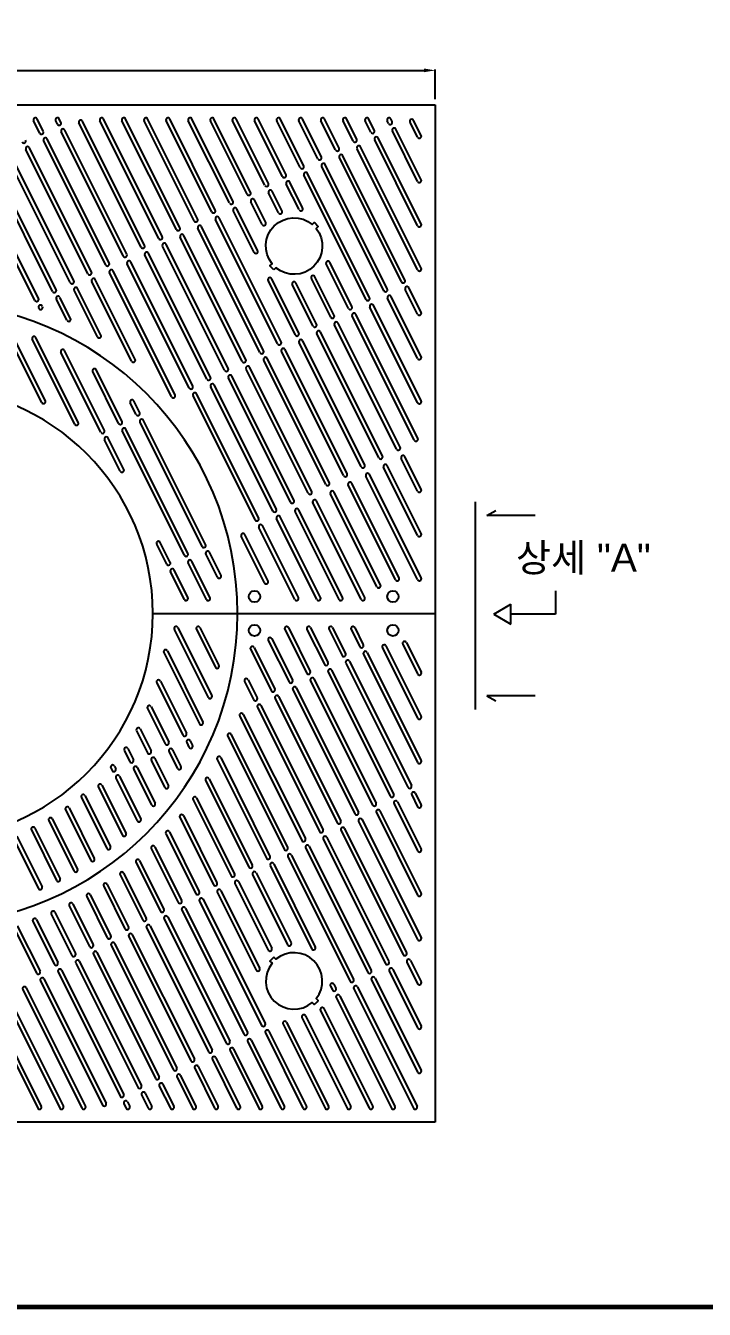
# Model space of a CAD drawing. Header units: millimetres. Extents: x 20045 to 27217, y -49849 to -44778.
# Drawn here: x 22003 to 23205, y -49683 to -47412 of the extents above; entities that cross this region are included whole.
import ezdxf

# ---------------------------------------------------------------- set-up
doc = ezdxf.new("R2010")
doc.units = ezdxf.units.MM
doc.layers.add('LAYOUT', color=7, linetype='Continuous')
doc.styles.get("Standard").update_dxf_attribs({"font": 'arial.ttf'})
doc.dimstyles.new('ISO-25', dxfattribs={"dimtxt": 40, "dimasz": 20, "dimexe": 1.25, "dimexo": 10, "dimgap": 10, "dimtad": 1, "dimdec": 0, "dimtxsty": 'Standard', "dimcen": 2.5, "dimclrd": 3, "dimclre": 3, "dimclrt": 3, "dimadec": 0, "dimazin": 0, "dimtfac": 1, "dimtdec": 0, "dimtmove": 0, "dimatfit": 3, "dimfxl": 1, "dimarcsym": 0})

# ---------------------------------------------------------------- blocks, each defined once
blk = doc.blocks.new('AG1818')
for p, q in [((17010.4, -47756.5), (18810.4, -47756.5)), ((18810.4, -47756.5), (18810.4, -48656.5)), ((18110.3, -47806.6), (18099.3, -47784.7)), ((18116.5, -47803.5), (18105.5, -47781.5)), ((18141.6, -47791), (18138.4, -47784.7)), ((18147.8, -47787.8), (18144.7, -47781.5)), ((18289.5, -48008.6), (18179.6, -47788.7)), ((18295.8, -48005.5), (18185.8, -47785.6)), ((18320.8, -47993), (18216.7, -47784.7)), ((18327.1, -47989.8), (18222.9, -47781.5)), ((18352.1, -47977.3), (18255.8, -47784.7)), ((18358.4, -47974.2), (18262.1, -47781.5)), ((18383.4, -47961.7), (18294.9, -47784.7)), ((18389.7, -47958.5), (18301.2, -47781.5)), ((18414.7, -47946), (18334.1, -47784.7)), ((18421, -47942.9), (18340.3, -47781.5)), ((18446, -47930.3), (18373.2, -47784.7)), ((18452.3, -47927.2), (18379.5, -47781.5)), ((18477.4, -47914.7), (18412.3, -47784.7)), ((18483.6, -47911.6), (18418.6, -47781.5)), ((18508.7, -47899), (18451.5, -47784.7)), ((18514.9, -47895.9), (18457.7, -47781.5)), ((18540, -47883.4), (18490.6, -47784.7)), ((18546.2, -47880.3), (18496.9, -47781.5)), ((18571.3, -47867.7), (18529.7, -47784.7)), ((18577.5, -47864.6), (18536, -47781.5)), ((18602.6, -47852.1), (18568.9, -47784.7)), ((18608.8, -47849), (18575.1, -47781.5)), ((18633.9, -47836.4), (18608, -47784.7)), ((18640.1, -47833.3), (18614.3, -47781.5)), ((18665.2, -47820.8), (18647.1, -47784.7)), ((18671.4, -47817.6), (18653.4, -47781.5)), ((18696.5, -47805.1), (18686.3, -47784.7)), ((18702.7, -47802), (18692.5, -47781.5)), ((18727.8, -47789.5), (18725.4, -47784.7)), ((18734.1, -47786.3), (18731.6, -47781.5)), ((18785.4, -47889.1), (18740.8, -47799.8)), ((18779.2, -47814), (18765.8, -47787.2)), ((18785.4, -47810.9), (18772.1, -47784.1)), ((18226.9, -48039.9), (18117, -47820)), ((18233.2, -48036.8), (18123.2, -47816.9)), ((18258.2, -48024.3), (18148.3, -47804.4)), ((18264.5, -48021.1), (18154.5, -47801.3)), ((18779.2, -47970.5), (18703.2, -47818.5)), ((18785.4, -47967.4), (18709.5, -47815.4)), ((18779.2, -47892.3), (18734.5, -47802.9)), ((18195.6, -48055.6), (18085.7, -47835.7)), ((18201.9, -48052.4), (18091.9, -47832.6)), ((18779.2, -48048.8), (18671.9, -47834.2)), ((18785.4, -48045.6), (18678.2, -47831.1)), ((18133, -48086.9), (18023.1, -47867)), ((18139.3, -48083.7), (18029.3, -47863.9)), ((18164.3, -48071.2), (18054.4, -47851.3)), ((18170.6, -48068.1), (18060.6, -47848.2)), ((18719.2, -48085.4), (18609.3, -47865.5)), ((18725.5, -48082.2), (18615.5, -47862.4)), ((18750.5, -48069.7), (18640.6, -47849.8)), ((18756.8, -48066.6), (18646.8, -47846.7)), ((18101.7, -48102.5), (17991.8, -47882.6)), ((18108, -48099.4), (17998, -47879.5)), ((18687.9, -48101), (18578, -47881.2)), ((18694.2, -48097.9), (18584.2, -47878)), ((18533, -47947.6), (18515.4, -47912.5)), ((18539.2, -47944.5), (18521.6, -47909.3)), ((18569.3, -47942.1), (18546.7, -47896.8)), ((18575.6, -47939), (18552.9, -47893.7)), ((18504.1, -47968.2), (18484.1, -47928.1)), ((18510.4, -47965.1), (18490.3, -47925)), ((18531.4, -48179.3), (18421.4, -47959.4)), ((18537.6, -48176.2), (18427.7, -47956.3)), ((18489.7, -48017.6), (18452.8, -47943.8)), ((18495.9, -48014.5), (18459, -47940.6)), ((18500.1, -48194.9), (18390.1, -47975.1)), ((18506.3, -48191.8), (18396.4, -47971.9)), ((18443.7, -48223.1), (18333.8, -48003.2)), ((18468.8, -48210.6), (18358.8, -47990.7)), ((18475, -48207.5), (18365.1, -47987.6)), ((18406.2, -48241.9), (18296.2, -48022)), ((18412.4, -48238.8), (18302.5, -48018.9)), ((18437.5, -48226.2), (18327.5, -48006.4)), ((18349.8, -48270.1), (18239.9, -48050.2)), ((18374.9, -48257.6), (18264.9, -48037.7)), ((18381.1, -48254.4), (18271.2, -48034.5)), ((18656.6, -48116.7), (18617.3, -48038)), ((18662.9, -48113.6), (18623.6, -48034.9)), ((18272.9, -48210.2), (18202.3, -48069)), ((18279.2, -48207), (18208.6, -48065.9)), ((18343.6, -48273.2), (18233.6, -48053.3)), ((18562.7, -48163.6), (18514.6, -48067.4)), ((18569, -48160.5), (18520.8, -48064.2)), ((18600.3, -48144.9), (18563.6, -48071.5)), ((18625.3, -48132.3), (18591.1, -48063.9)), ((18631.6, -48129.2), (18597.3, -48060.7)), ((18212.2, -48167.1), (18171, -48084.6)), ((18218.5, -48164), (18177.3, -48081.5)), ((18594, -48148), (18557.3, -48074.6)), ((18785.4, -48202.2), (18732.2, -48095.7)), ((18779.2, -48127), (18757.2, -48083.1)), ((18785.4, -48123.9), (18763.5, -48080)), ((18108.9, -48116.9), (18108.4, -48115.9)), ((18115.1, -48113.7), (18114.7, -48112.8)), ((18158.4, -48137.8), (18139.7, -48100.3)), ((18164.7, -48134.6), (18146, -48097.2)), ((18779.2, -48283.6), (18694.6, -48114.4)), ((18785.4, -48280.4), (18700.9, -48111.3)), ((18779.2, -48205.3), (18725.9, -48098.8)), ((18773.3, -48350), (18663.3, -48130.1)), ((18779.5, -48346.8), (18669.6, -48127)), ((18113.9, -48283.4), (18049.8, -48155.3)), ((18120.1, -48280.2), (18056.1, -48152.1)), ((18710.6, -48381.3), (18600.7, -48161.4)), ((18716.9, -48378.1), (18607, -48158.3)), ((18741.9, -48365.6), (18632, -48145.8)), ((18748.2, -48362.5), (18638.3, -48142.6)), ((18172.1, -48321.7), (18097, -48171.3)), ((18178.4, -48318.5), (18103.2, -48168.2)), ((18679.3, -48396.9), (18569.4, -48177.1)), ((18685.6, -48393.8), (18575.7, -48173.9)), ((18218.3, -48335.8), (18147.7, -48194.6)), ((18224.6, -48332.7), (18154, -48191.4)), ((18616.7, -48428.2), (18506.8, -48208.4)), ((18623, -48425.1), (18513.1, -48205.2)), ((18648, -48412.6), (18538.1, -48192.7)), ((18654.3, -48409.5), (18544.4, -48189.6)), ((18249.6, -48320.2), (18203.9, -48228.6)), ((18255.9, -48317), (18210.1, -48225.5)), ((18585.4, -48443.9), (18475.5, -48224)), ((18591.7, -48440.8), (18481.7, -48220.9)), ((18529.1, -48472.1), (18419.1, -48252.2)), ((18554.1, -48459.5), (18444.2, -48239.7)), ((18560.4, -48456.4), (18450.4, -48236.5)), ((18491.5, -48490.8), (18381.6, -48271)), ((18497.8, -48487.7), (18387.8, -48267.8)), ((18522.8, -48475.2), (18412.9, -48255.3)), ((18280.9, -48304.5), (18270.5, -48283.6)), ((18287.2, -48301.4), (18276.7, -48280.4)), ((18397.6, -48537.8), (18287.7, -48317.9)), ((18403.9, -48534.7), (18293.9, -48314.8)), ((18366.3, -48553.5), (18256.4, -48333.6)), ((18372.5, -48550.3), (18262.6, -48330.4)), ((18252.8, -48404.6), (18225, -48349.2)), ((18259, -48401.5), (18231.3, -48346.1)), ((18779.2, -48440.1), (18750.2, -48382.2)), ((18785.4, -48437), (18756.5, -48379)), ((18779.2, -48596.6), (18687.6, -48413.5)), ((18785.4, -48593.5), (18693.9, -48410.3)), ((18779.2, -48518.4), (18718.9, -48397.8)), ((18785.4, -48515.2), (18725.2, -48394.7)), ((18740.2, -48596.9), (18656.3, -48429.1)), ((18746.5, -48593.8), (18662.6, -48426)), ((18685.5, -48628.4), (18600, -48457.3)), ((18707.2, -48609.2), (18625, -48444.8)), ((18713.5, -48606.1), (18631.3, -48441.7)), ((18640.1, -48631.5), (18562.4, -48476.1)), ((18646.4, -48628.4), (18568.7, -48473)), ((18679.2, -48631.5), (18593.7, -48460.4)), ((18561.9, -48631.5), (18498.2, -48504.3)), ((18568.1, -48628.4), (18504.5, -48501.1)), ((18601, -48631.5), (18529.5, -48488.6)), ((18607.2, -48628.4), (18535.8, -48485.5)), ((18508.1, -48602.3), (18466.9, -48519.9)), ((18514.4, -48599.1), (18473.2, -48516.8)), ((18335, -48569.1), (18317.3, -48533.8)), ((18341.2, -48566), (18323.6, -48530.7)), ((18431.1, -48589.2), (18410.6, -48548.1)), ((18405.3, -48631.5), (18373, -48566.9)), ((18411.6, -48628.4), (18379.3, -48563.7)), ((18424.8, -48592.3), (18404.3, -48551.2)), ((18366.2, -48631.5), (18341.7, -48582.5)), ((18372.5, -48628.4), (18348, -48579.4)), ((18310.4, -48656.5), (18810.4, -48656.5)), ((18810.4, -48656.5), (18810.4, -49556.5)), ((18348.4, -48684.7), (18408.6, -48805.1)), ((18354.7, -48681.5), (18414.9, -48801.9)), ((18387.6, -48684.7), (18421.1, -48751.6)), ((18393.8, -48681.5), (18427.3, -48748.5)), ((18544.1, -48684.7), (18582.8, -48762)), ((18550.4, -48681.5), (18589, -48758.9)), ((18583.2, -48684.7), (18614.1, -48746.3)), ((18589.5, -48681.5), (18620.3, -48743.2)), ((18622.4, -48684.7), (18645.4, -48730.7)), ((18628.6, -48681.5), (18651.6, -48727.6)), ((18661.5, -48684.7), (18676.7, -48715)), ((18667.8, -48681.5), (18682.9, -48711.9)), ((18514.7, -48704.2), (18551.5, -48777.6)), ((18521, -48701), (18557.7, -48774.5)), ((18759.2, -48707.8), (18785.4, -48760.4)), ((18329.8, -48725.6), (18392.8, -48851.7)), ((18336.1, -48722.5), (18399.1, -48848.5)), ((18483.3, -48719.7), (18520.2, -48793.3)), ((18489.6, -48716.5), (18526.4, -48790.2)), ((18683.4, -48728.4), (18779.2, -48920)), ((18689.6, -48725.3), (18785.4, -48916.9)), ((18716.8, -48717), (18779.2, -48841.8)), ((18723, -48713.9), (18785.4, -48838.6)), ((18752.9, -48710.9), (18779.2, -48763.5)), ((18652.1, -48744.1), (18762, -48964)), ((18658.3, -48741), (18768.3, -48960.8)), ((18323.7, -48776), (18369.9, -48868.4)), ((18472.7, -48776.7), (18488.8, -48808.9)), ((18479, -48773.6), (18495.1, -48805.8)), ((18589.5, -48775.4), (18699.4, -48995.3)), ((18595.7, -48772.3), (18705.7, -48992.2)), ((18620.8, -48759.8), (18730.7, -48979.6)), ((18627, -48756.6), (18737, -48976.5)), ((18317.4, -48779.1), (18363.6, -48871.6)), ((18558.2, -48791.1), (18668.1, -49010.9)), ((18564.4, -48787.9), (18674.4, -49007.8)), ((18307.2, -48821.2), (18338.6, -48884.1)), ((18495.6, -48822.4), (18605.5, -49042.2)), ((18501.8, -48819.2), (18611.8, -49039.1)), ((18526.9, -48806.7), (18636.8, -49026.6)), ((18533.1, -48803.6), (18643.1, -49023.5)), ((18300.9, -48824.4), (18332.3, -48887.2)), ((18464.2, -48838), (18574.2, -49057.9)), ((18470.5, -48834.9), (18580.4, -49054.8)), ((18281.5, -48863.8), (18301, -48902.9)), ((18287.7, -48860.7), (18307.3, -48899.7)), ((18370.3, -48885), (18374.4, -48893.1)), ((18376.6, -48881.8), (18380.7, -48890)), ((18442.9, -48873.6), (18542.9, -49073.5)), ((18449.2, -48870.5), (18549.1, -49070.4)), ((18259.8, -48898.6), (18269.7, -48918.5)), ((18266, -48895.5), (18276, -48915.4)), ((18314, -48913.1), (18338, -48961.2)), ((18339, -48900.6), (18353.9, -48930.5)), ((18345.3, -48897.5), (18360.2, -48927.3)), ((18430.5, -48911.5), (18517.8, -49086.1)), ((18236.1, -48929.6), (18238.4, -48934.2)), ((18242.4, -48926.5), (18244.7, -48931)), ((18276.4, -48931.9), (18308, -48995.1)), ((18282.7, -48928.8), (18314.3, -48992)), ((18307.7, -48916.3), (18331.7, -48964.3)), ((18424.3, -48914.6), (18511.6, -49089.2)), ((18245.1, -48947.6), (18282.9, -49023.2)), ((18251.4, -48944.5), (18289.2, -49020.1)), ((18403.8, -48951.9), (18480.3, -49104.8)), ((18410.1, -48948.8), (18486.5, -49101.7)), ((18184, -48981.8), (18229.1, -49072.1)), ((18190.2, -48978.7), (18235.3, -49068.9)), ((18213.8, -48963.2), (18256.6, -49048.8)), ((18220.1, -48960.1), (18262.9, -49045.7)), ((18768.7, -48977.4), (18779.2, -48998.3)), ((18775, -48974.3), (18785.4, -48995.2)), ((18155.7, -49003.6), (18200.5, -49093.1)), ((18162, -49000.5), (18206.7, -49089.9)), ((18381.7, -48986), (18449, -49120.5)), ((18388, -48982.8), (18455.2, -49117.4)), ((18737.4, -48993), (18779.2, -49076.6)), ((18743.7, -48989.9), (18785.4, -49073.4)), ((18126.2, -49022.7), (18170.8, -49111.9)), ((18132.4, -49019.6), (18177, -49108.8)), ((18358.2, -49017.3), (18417.7, -49136.2)), ((18364.5, -49014.1), (18423.9, -49133)), ((18674.8, -49024.4), (18779.2, -49233.1)), ((18681.1, -49021.2), (18785.4, -49230)), ((18706.1, -49008.7), (18779.2, -49154.8)), ((18712.4, -49005.6), (18785.4, -49151.7)), ((18095.3, -49039.3), (18140, -49128.7)), ((18101.6, -49036.1), (18146.3, -49125.6)), ((18333.5, -49046), (18386.4, -49151.8)), ((18339.7, -49042.9), (18392.6, -49148.7)), ((18643.5, -49040), (18753.4, -49259.9)), ((18649.8, -49036.9), (18759.7, -49256.7)), ((18063.4, -49053.7), (18108, -49142.9)), ((18069.7, -49050.6), (18114.3, -49139.8)), ((18307.5, -49072.4), (18355.1, -49167.5)), ((18313.8, -49069.3), (18361.3, -49164.3)), ((18580.9, -49071.3), (18690.8, -49291.2)), ((18587.2, -49068.2), (18697.1, -49288.1)), ((18612.2, -49055.7), (18722.1, -49275.5)), ((18618.5, -49052.5), (18728.4, -49272.4)), ((18286.8, -49093.5), (18330, -49180)), ((18549.6, -49087), (18659.5, -49306.8)), ((18555.9, -49083.8), (18665.8, -49303.7)), ((18258.7, -49115.6), (18298.7, -49195.6)), ((18280.5, -49096.6), (18323.7, -49183.1)), ((18493.2, -49115.1), (18555.4, -49239.4)), ((18518.3, -49102.6), (18591.8, -49249.6)), ((18524.5, -49099.5), (18598, -49246.5)), ((18223.4, -49138.9), (18261.1, -49214.4)), ((18229.6, -49135.8), (18267.4, -49211.3)), ((18252.4, -49118.8), (18292.4, -49198.8)), ((18455.7, -49133.9), (18514.7, -49251.9)), ((18461.9, -49130.8), (18520.9, -49248.8)), ((18487, -49118.3), (18549.1, -49242.5)), ((18193.4, -49157.1), (18229.8, -49230.1)), ((18199.6, -49154), (18236.1, -49226.9)), ((18399.3, -49162.1), (18509.3, -49382)), ((18424.4, -49149.6), (18493.2, -49287.2)), ((18430.6, -49146.4), (18499.4, -49284.1)), ((18136.9, -49185.1), (18173.5, -49258.2)), ((18162.4, -49173.4), (18198.5, -49245.7)), ((18168.6, -49170.3), (18204.8, -49242.6)), ((18361.8, -49180.9), (18471.7, -49400.8)), ((18368, -49177.7), (18478, -49397.6)), ((18393.1, -49165.2), (18503, -49385.1)), ((18070.5, -49208.8), (18110.9, -49289.5)), ((18097.9, -49201), (18135.9, -49277)), ((18104.2, -49197.9), (18142.2, -49273.9)), ((18130.6, -49188.2), (18167.2, -49261.4)), ((18330.5, -49196.5), (18440.4, -49416.4)), ((18336.7, -49193.4), (18446.7, -49413.3)), ((18064.2, -49211.9), (18104.6, -49292.7)), ((18267.8, -49227.8), (18377.8, -49447.7)), ((18274.1, -49224.7), (18384, -49444.6)), ((18299.2, -49212.2), (18409.1, -49432.1)), ((18305.4, -49209), (18415.3, -49428.9)), ((18236.5, -49243.5), (18346.5, -49463.4)), ((18242.8, -49240.4), (18352.7, -49460.2)), ((18173.9, -49274.8), (18283.9, -49494.7)), ((18180.2, -49271.7), (18290.1, -49491.5)), ((18205.2, -49259.1), (18315.2, -49479)), ((18211.5, -49256), (18321.4, -49475.9)), ((18760.2, -49273.3), (18779.2, -49311.4)), ((18766.4, -49270.2), (18785.4, -49308.2)), ((18142.6, -49290.4), (18252.6, -49510.3)), ((18148.9, -49287.3), (18258.8, -49507.2)), ((18728.8, -49288.9), (18779.2, -49389.6)), ((18735.1, -49285.8), (18785.4, -49386.5)), ((18080, -49321.8), (18184.9, -49531.5)), ((18086.3, -49318.7), (18191.2, -49528.4)), ((18111.3, -49306.1), (18221.3, -49526)), ((18117.6, -49303), (18227.5, -49522.8)), ((18624.8, -49315.6), (18628.2, -49322.5)), ((18631.1, -49312.5), (18634.5, -49319.4)), ((18666.2, -49320.3), (18771.9, -49531.5)), ((18672.5, -49317.1), (18778.1, -49528.4)), ((18697.5, -49304.6), (18779.2, -49467.9)), ((18703.8, -49301.5), (18785.4, -49464.7)), ((18048.7, -49337.4), (18145.8, -49531.5)), ((18055, -49334.3), (18152, -49528.4)), ((18634.9, -49335.9), (18732.7, -49531.5)), ((18641.2, -49332.8), (18739, -49528.4)), ((18017.4, -49353.1), (18106.6, -49531.5)), ((18023.7, -49349.9), (18112.9, -49528.4)), ((18607.2, -49358.7), (18693.6, -49531.5)), ((18613.4, -49355.5), (18699.9, -49528.4)), ((18541, -49382.9), (18615.4, -49531.5)), ((18547.3, -49379.7), (18621.6, -49528.4)), ((18574.4, -49371.4), (18654.5, -49531.5)), ((18580.7, -49368.3), (18660.7, -49528.4)), ((18484.7, -49411), (18543.4, -49528.4)), ((18509.7, -49398.5), (18576.2, -49531.5)), ((18516, -49395.4), (18582.5, -49528.4)), ((18447.1, -49429.8), (18498, -49531.5)), ((18453.4, -49426.7), (18504.2, -49528.4)), ((18478.4, -49414.2), (18537.1, -49531.5)), ((18390.8, -49458), (18426, -49528.4)), ((18415.8, -49445.5), (18458.8, -49531.5)), ((18422.1, -49442.3), (18465.1, -49528.4)), ((18353.2, -49476.8), (18380.6, -49531.5)), ((18359.4, -49473.6), (18386.8, -49528.4)), ((18384.5, -49461.1), (18419.7, -49531.5)), ((18321.9, -49492.4), (18341.4, -49531.5)), ((18328.1, -49489.3), (18347.7, -49528.4)), ((18259.3, -49523.7), (18263.2, -49531.5)), ((18265.5, -49520.6), (18269.4, -49528.4)), ((18290.6, -49508.1), (18302.3, -49531.5)), ((18296.8, -49505), (18308.6, -49528.4)), ((18810.4, -49556.5), (17010.4, -49556.5))]:
    blk.add_line(p, q)
for points in [[(18524.8, -48048.4, -0.045549), (18517.8, -48041.3), (18521.4, -48037.8, -0.904534), (18592.5, -47968.1), (18596.1, -47964.6, -0.045549), (18603.1, -47971.8), (18599.5, -47975.3, -0.904534), (18528.4, -48044.9)], [(18524.8, -49264.6, 0.045549), (18517.8, -49271.8), (18521.4, -49275.3, 0.904534), (18592.5, -49344.9), (18596.1, -49348.4, 0.045549), (18603.1, -49341.3), (18599.5, -49337.8, 0.904534), (18528.4, -49268.1)]]:
    blk.add_lwpolyline(points, format="xyb", close=True)
for centre in [(18490.4, -48626.5), (18735.4, -48626.5), (18490.4, -48686.5), (18735.4, -48686.5)]:
    blk.add_circle(centre, 10)
for centre, radius, start, end in [((18102.4, -47783.1), 3.5, 26.5651, 206.5651), ((18141.5, -47783.1), 3.5, 26.5651, 206.5651), ((18144.7, -47789.4), 3.5, 206.5651, 26.5651), ((18151.4, -47802.8), 3.5, 26.5651, 206.5651), ((18182.7, -47787.2), 3.5, 26.5651, 206.5651), ((18219.8, -47783.1), 3.5, 26.5651, 206.5651), ((18258.9, -47783.1), 3.5, 26.5651, 206.5651), ((18298.1, -47783.1), 3.5, 26.5651, 206.5651), ((18337.2, -47783.1), 3.5, 26.5651, 206.5651), ((18376.3, -47783.1), 3.5, 26.5651, 206.5651), ((18415.5, -47783.1), 3.5, 26.5651, 206.5651), ((18454.6, -47783.1), 3.5, 26.5651, 206.5651), ((18493.7, -47783.1), 3.5, 26.5651, 206.5651), ((18532.9, -47783.1), 3.5, 26.5651, 206.5651), ((18572, -47783.1), 3.5, 26.5651, 206.5651), ((18611.1, -47783.1), 3.5, 26.5651, 206.5651), ((18650.3, -47783.1), 3.5, 26.5651, 206.5651), ((18689.4, -47783.1), 3.5, 26.5651, 206.5651), ((18728.5, -47783.1), 3.5, 26.5651, 206.5651), ((18730.9, -47787.9), 3.5, 206.5651, 26.5651), ((18737.6, -47801.3), 3.5, 26.5651, 206.5651), ((18768.9, -47785.7), 3.5, 26.5651, 206.5651), ((18082.1, -47820.7), 3.5, 206.5651, 26.5651), ((18113.4, -47805.1), 3.5, 206.5651, 26.5651), ((18120.1, -47818.5), 3.5, 26.5651, 206.5651), ((18668.3, -47819.2), 3.5, 206.5651, 26.5651), ((18699.6, -47803.6), 3.5, 206.5651, 26.5651), ((18706.3, -47817), 3.5, 26.5651, 206.5651), ((18782.3, -47812.4), 3.5, 206.5651, 26.5651), ((18088.8, -47834.1), 3.5, 26.5651, 206.5651), ((18637, -47834.9), 3.5, 206.5651, 26.5651), ((18643.7, -47848.3), 3.5, 26.5651, 206.5651), ((18675, -47832.6), 3.5, 26.5651, 206.5651), ((18574.4, -47866.2), 3.5, 206.5651, 26.5651), ((18605.7, -47850.5), 3.5, 206.5651, 26.5651), ((18612.4, -47863.9), 3.5, 26.5651, 206.5651), ((18543.1, -47881.8), 3.5, 206.5651, 26.5651), ((18549.8, -47895.2), 3.5, 26.5651, 206.5651), ((18581.1, -47879.6), 3.5, 26.5651, 206.5651), ((18782.3, -47890.7), 3.5, 206.5651, 26.5651), ((18480.5, -47913.1), 3.5, 206.5651, 26.5651), ((18511.8, -47897.5), 3.5, 206.5651, 26.5651), ((18518.5, -47910.9), 3.5, 26.5651, 206.5651), ((18449.2, -47928.8), 3.5, 206.5651, 26.5651), ((18487.2, -47926.5), 3.5, 26.5651, 206.5651), ((18386.6, -47960.1), 3.5, 206.5651, 26.5651), ((18417.9, -47944.4), 3.5, 206.5651, 26.5651), ((18424.6, -47957.9), 3.5, 26.5651, 206.5651), ((18455.9, -47942.2), 3.5, 26.5651, 206.5651), ((18536.1, -47946.1), 3.5, 206.5651, 26.5651), ((18572.5, -47940.6), 3.5, 206.5651, 26.5651), ((18355.3, -47975.7), 3.5, 206.5651, 26.5651), ((18393.3, -47973.5), 3.5, 26.5651, 206.5651), ((18507.2, -47966.6), 3.5, 206.5651, 26.5651), ((18782.3, -47969), 3.5, 206.5651, 26.5651), ((18324, -47991.4), 3.5, 206.5651, 26.5651), ((18330.7, -48004.8), 3.5, 26.5651, 206.5651), ((18362, -47989.2), 3.5, 26.5651, 206.5651), ((18261.3, -48022.7), 3.5, 206.5651, 26.5651), ((18292.7, -48007), 3.5, 206.5651, 26.5651), ((18299.4, -48020.5), 3.5, 26.5651, 206.5651), ((18492.8, -48016), 3.5, 206.5651, 26.5651), ((18230, -48038.3), 3.5, 206.5651, 26.5651), ((18236.8, -48051.8), 3.5, 26.5651, 206.5651), ((18268.1, -48036.1), 3.5, 26.5651, 206.5651), ((18620.4, -48036.5), 3.5, 26.5651, 206.5651), ((18782.3, -48047.2), 3.5, 206.5651, 26.5651), ((18167.4, -48069.7), 3.5, 206.5651, 26.5651), ((18198.7, -48054), 3.5, 206.5651, 26.5651), ((18205.4, -48067.4), 3.5, 26.5651, 206.5651), ((18517.7, -48065.8), 3.5, 26.5651, 206.5651), ((18560.4, -48073), 3.5, 26.5651, 206.5651), ((18594.2, -48062.3), 3.5, 26.5651, 206.5651), ((18753.7, -48068.2), 3.5, 206.5651, 26.5651), ((18136.1, -48085.3), 3.5, 206.5651, 26.5651), ((18142.8, -48098.7), 3.5, 26.5651, 206.5651), ((18174.1, -48083.1), 3.5, 26.5651, 206.5651), ((18722.3, -48083.8), 3.5, 206.5651, 26.5651), ((18729.1, -48097.2), 3.5, 26.5651, 206.5651), ((18760.4, -48081.6), 3.5, 26.5651, 206.5651), ((17910.4, -48656.5), 550, 0, 180), ((18104.8, -48101), 3.5, 206.5651, 26.5651), ((18111.5, -48114.4), 3.5, 26.5651, 206.5651), ((18112, -48115.3), 3.5, 206.5651, 26.5651), ((18659.7, -48115.1), 3.5, 206.5651, 26.5651), ((18691, -48099.5), 3.5, 206.5651, 26.5651), ((18697.8, -48112.9), 3.5, 26.5651, 206.5651), ((18161.6, -48136.2), 3.5, 206.5651, 26.5651), ((18628.4, -48130.8), 3.5, 206.5651, 26.5651), ((18635.1, -48144.2), 3.5, 26.5651, 206.5651), ((18666.4, -48128.5), 3.5, 26.5651, 206.5651), ((18782.3, -48125.5), 3.5, 206.5651, 26.5651), ((18215.4, -48165.5), 3.5, 206.5651, 26.5651), ((18565.8, -48162.1), 3.5, 206.5651, 26.5651), ((18597.1, -48146.4), 3.5, 206.5651, 26.5651), ((18603.8, -48159.8), 3.5, 26.5651, 206.5651), ((18100.1, -48169.8), 3.5, 26.5651, 206.5651), ((18534.5, -48177.7), 3.5, 206.5651, 26.5651), ((18572.5, -48175.5), 3.5, 26.5651, 206.5651), ((18150.8, -48193), 3.5, 26.5651, 206.5651), ((18276, -48208.6), 3.5, 206.5651, 26.5651), ((18471.9, -48209), 3.5, 206.5651, 26.5651), ((18503.2, -48193.4), 3.5, 206.5651, 26.5651), ((18509.9, -48206.8), 3.5, 26.5651, 206.5651), ((18541.2, -48191.1), 3.5, 26.5651, 206.5651), ((18782.3, -48203.7), 3.5, 206.5651, 26.5651), ((18207, -48227), 3.5, 26.5651, 206.5651), ((18440.6, -48224.7), 3.5, 206.5651, 26.5651), ((18478.6, -48222.4), 3.5, 26.5651, 206.5651), ((18378, -48256), 3.5, 206.5651, 26.5651), ((18409.3, -48240.3), 3.5, 206.5651, 26.5651), ((18416, -48253.8), 3.5, 26.5651, 206.5651), ((18447.3, -48238.1), 3.5, 26.5651, 206.5651), ((17910.4, -48656.5), 400, 0, 180), ((18346.7, -48271.6), 3.5, 206.5651, 26.5651), ((18384.7, -48269.4), 3.5, 26.5651, 206.5651), ((18117, -48281.8), 3.5, 206.5651, 26.5651), ((18273.6, -48282), 3.5, 26.5651, 206.5651), ((18782.3, -48282), 3.5, 206.5651, 26.5651), ((18175.3, -48320.1), 3.5, 206.5651, 26.5651), ((18252.8, -48318.6), 3.5, 206.5651, 26.5651), ((18284.1, -48302.9), 3.5, 206.5651, 26.5651), ((18290.8, -48316.4), 3.5, 26.5651, 206.5651), ((18221.5, -48334.3), 3.5, 206.5651, 26.5651), ((18228.2, -48347.7), 3.5, 26.5651, 206.5651), ((18259.5, -48332), 3.5, 26.5651, 206.5651), ((18745.1, -48364.1), 3.5, 206.5651, 26.5651), ((18776.4, -48348.4), 3.5, 206.5651, 26.5651), ((18713.8, -48379.7), 3.5, 206.5651, 26.5651), ((18753.4, -48380.6), 3.5, 26.5651, 206.5651), ((18255.9, -48403.1), 3.5, 206.5651, 26.5651), ((18651.2, -48411), 3.5, 206.5651, 26.5651), ((18682.5, -48395.4), 3.5, 206.5651, 26.5651), ((18690.7, -48411.9), 3.5, 26.5651, 206.5651), ((18722, -48396.3), 3.5, 26.5651, 206.5651), ((18619.9, -48426.7), 3.5, 206.5651, 26.5651), ((18659.4, -48427.6), 3.5, 26.5651, 206.5651), ((18557.2, -48458), 3.5, 206.5651, 26.5651), ((18588.6, -48442.3), 3.5, 206.5651, 26.5651), ((18596.8, -48458.9), 3.5, 26.5651, 206.5651), ((18628.1, -48443.2), 3.5, 26.5651, 206.5651), ((18782.3, -48438.5), 3.5, 206.5651, 26.5651), ((18525.9, -48473.6), 3.5, 206.5651, 26.5651), ((18565.5, -48474.5), 3.5, 26.5651, 206.5651), ((18494.6, -48489.3), 3.5, 206.5651, 26.5651), ((18501.3, -48502.7), 3.5, 26.5651, 206.5651), ((18532.7, -48487), 3.5, 26.5651, 206.5651), ((18470, -48518.3), 3.5, 26.5651, 206.5651), ((18782.3, -48516.8), 3.5, 206.5651, 26.5651), ((18320.5, -48532.3), 3.5, 26.5651, 206.5651), ((18369.4, -48551.9), 3.5, 206.5651, 26.5651), ((18400.7, -48536.2), 3.5, 206.5651, 26.5651), ((18407.4, -48549.7), 3.5, 26.5651, 206.5651), ((18338.1, -48567.5), 3.5, 206.5651, 26.5651), ((18376.1, -48565.3), 3.5, 26.5651, 206.5651), ((18344.8, -48581), 3.5, 26.5651, 206.5651), ((18428, -48590.7), 3.5, 206.5651, 26.5651), ((18743.3, -48595.3), 3.5, 206.5651, 26.5651), ((18782.3, -48595.1), 3.5, 206.5651, 26.5651), ((18511.2, -48600.7), 3.5, 206.5651, 26.5651), ((18710.4, -48607.7), 3.5, 206.5651, 26.5651), ((18369.3, -48630), 3.5, 206.5651, 26.5651), ((18408.5, -48630), 3.5, 206.5651, 26.5651), ((18565, -48630), 3.5, 206.5651, 26.5651), ((18604.1, -48630), 3.5, 206.5651, 26.5651), ((18643.2, -48630), 3.5, 206.5651, 26.5651), ((18682.4, -48630), 3.5, 206.5651, 26.5651), ((17910.4, -48656.5), 550, 180, 0), ((17910.4, -48656.5), 400, 180, 0), ((18351.6, -48683.1), 3.5, 26.5651, 206.5651), ((18390.7, -48683.1), 3.5, 26.5651, 206.5651), ((18547.2, -48683.1), 3.5, 26.5651, 206.5651), ((18586.4, -48683.1), 3.5, 26.5651, 206.5651), ((18625.5, -48683.1), 3.5, 26.5651, 206.5651), ((18664.6, -48683.1), 3.5, 26.5651, 206.5651), ((18517.8, -48702.6), 3.5, 26.5651, 206.5651), ((18756, -48709.4), 3.5, 26.5651, 206.5651), ((18332.9, -48724.1), 3.5, 26.5651, 206.5651), ((18486.5, -48718.1), 3.5, 26.5651, 206.5651), ((18648.5, -48729.1), 3.5, 206.5651, 26.5651), ((18679.8, -48713.5), 3.5, 206.5651, 26.5651), ((18686.5, -48726.9), 3.5, 26.5651, 206.5651), ((18719.9, -48715.4), 3.5, 26.5651, 206.5651), ((18424.2, -48750.1), 3.5, 206.5651, 26.5651), ((18617.2, -48744.8), 3.5, 206.5651, 26.5651), ((18623.9, -48758.2), 3.5, 26.5651, 206.5651), ((18655.2, -48742.5), 3.5, 26.5651, 206.5651), ((18320.5, -48777.5), 3.5, 26.5651, 206.5651), ((18475.9, -48775.2), 3.5, 26.5651, 206.5651), ((18554.6, -48776.1), 3.5, 206.5651, 26.5651), ((18585.9, -48760.4), 3.5, 206.5651, 26.5651), ((18592.6, -48773.8), 3.5, 26.5651, 206.5651), ((18782.3, -48762), 3.5, 206.5651, 26.5651), ((18523.3, -48791.7), 3.5, 206.5651, 26.5651), ((18561.3, -48789.5), 3.5, 26.5651, 206.5651), ((18304, -48822.8), 3.5, 26.5651, 206.5651), ((18411.8, -48803.5), 3.5, 206.5651, 26.5651), ((18492, -48807.4), 3.5, 206.5651, 26.5651), ((18498.7, -48820.8), 3.5, 26.5651, 206.5651), ((18530, -48805.1), 3.5, 26.5651, 206.5651), ((18467.4, -48836.5), 3.5, 26.5651, 206.5651), ((18782.3, -48840.2), 3.5, 206.5651, 26.5651), ((18284.6, -48862.2), 3.5, 26.5651, 206.5651), ((18395.9, -48850.1), 3.5, 206.5651, 26.5651), ((18335.5, -48885.6), 3.5, 206.5651, 26.5651), ((18366.8, -48870), 3.5, 206.5651, 26.5651), ((18373.5, -48883.4), 3.5, 26.5651, 206.5651), ((18377.5, -48891.6), 3.5, 206.5651, 26.5651), ((18446, -48872), 3.5, 26.5651, 206.5651), ((18262.9, -48897), 3.5, 26.5651, 206.5651), ((18304.1, -48901.3), 3.5, 206.5651, 26.5651), ((18310.9, -48914.7), 3.5, 26.5651, 206.5651), ((18342.2, -48899.1), 3.5, 26.5651, 206.5651), ((18427.4, -48913), 3.5, 26.5651, 206.5651), ((18239.2, -48928), 3.5, 26.5651, 206.5651), ((18241.5, -48932.6), 3.5, 206.5651, 26.5651), ((18272.8, -48916.9), 3.5, 206.5651, 26.5651), ((18279.6, -48930.4), 3.5, 26.5651, 206.5651), ((18357.1, -48928.9), 3.5, 206.5651, 26.5651), ((18782.3, -48918.5), 3.5, 206.5651, 26.5651), ((18216.9, -48961.7), 3.5, 26.5651, 206.5651), ((18248.2, -48946), 3.5, 26.5651, 206.5651), ((18406.9, -48950.3), 3.5, 26.5651, 206.5651), ((18187.1, -48980.3), 3.5, 26.5651, 206.5651), ((18334.9, -48962.8), 3.5, 206.5651, 26.5651), ((18384.8, -48984.4), 3.5, 26.5651, 206.5651), ((18733.8, -48978.1), 3.5, 206.5651, 26.5651), ((18765.1, -48962.4), 3.5, 206.5651, 26.5651), ((18771.9, -48975.8), 3.5, 26.5651, 206.5651), ((18158.9, -49002), 3.5, 26.5651, 206.5651), ((18311.2, -48993.6), 3.5, 206.5651, 26.5651), ((18702.5, -48993.7), 3.5, 206.5651, 26.5651), ((18709.2, -49007.1), 3.5, 26.5651, 206.5651), ((18740.6, -48991.5), 3.5, 26.5651, 206.5651), ((18782.3, -48996.7), 3.5, 206.5651, 26.5651), ((18129.3, -49021.2), 3.5, 26.5651, 206.5651), ((18286.1, -49021.7), 3.5, 206.5651, 26.5651), ((18361.3, -49015.7), 3.5, 26.5651, 206.5651), ((18639.9, -49025), 3.5, 206.5651, 26.5651), ((18671.2, -49009.4), 3.5, 206.5651, 26.5651), ((18677.9, -49022.8), 3.5, 26.5651, 206.5651), ((18098.4, -49037.7), 3.5, 26.5651, 206.5651), ((18259.7, -49047.2), 3.5, 206.5651, 26.5651), ((18336.6, -49044.4), 3.5, 26.5651, 206.5651), ((18608.6, -49040.7), 3.5, 206.5651, 26.5651), ((18646.6, -49038.4), 3.5, 26.5651, 206.5651), ((18232.2, -49070.5), 3.5, 206.5651, 26.5651), ((18310.7, -49070.8), 3.5, 26.5651, 206.5651), ((18546, -49072), 3.5, 206.5651, 26.5651), ((18577.3, -49056.3), 3.5, 206.5651, 26.5651), ((18584, -49069.7), 3.5, 26.5651, 206.5651), ((18615.3, -49054.1), 3.5, 26.5651, 206.5651), ((18203.6, -49091.5), 3.5, 206.5651, 26.5651), ((18283.6, -49095.1), 3.5, 26.5651, 206.5651), ((18514.7, -49087.6), 3.5, 206.5651, 26.5651), ((18552.7, -49085.4), 3.5, 26.5651, 206.5651), ((18782.3, -49075), 3.5, 206.5651, 26.5651), ((18173.9, -49110.4), 3.5, 206.5651, 26.5651), ((18255.6, -49117.2), 3.5, 26.5651, 206.5651), ((18452.1, -49118.9), 3.5, 206.5651, 26.5651), ((18483.4, -49103.3), 3.5, 206.5651, 26.5651), ((18490.1, -49116.7), 3.5, 26.5651, 206.5651), ((18521.4, -49101), 3.5, 26.5651, 206.5651), ((18111.1, -49141.4), 3.5, 206.5651, 26.5651), ((18143.1, -49127.1), 3.5, 206.5651, 26.5651), ((18226.5, -49137.3), 3.5, 26.5651, 206.5651), ((18420.8, -49134.6), 3.5, 206.5651, 26.5651), ((18458.8, -49132.4), 3.5, 26.5651, 206.5651), ((18196.5, -49155.6), 3.5, 26.5651, 206.5651), ((18389.5, -49150.2), 3.5, 206.5651, 26.5651), ((18396.2, -49163.7), 3.5, 26.5651, 206.5651), ((18427.5, -49148), 3.5, 26.5651, 206.5651), ((18782.3, -49153.3), 3.5, 206.5651, 26.5651), ((18133.8, -49186.6), 3.5, 26.5651, 206.5651), ((18165.5, -49171.8), 3.5, 26.5651, 206.5651), ((18326.9, -49181.5), 3.5, 206.5651, 26.5651), ((18358.2, -49165.9), 3.5, 206.5651, 26.5651), ((18364.9, -49179.3), 3.5, 26.5651, 206.5651), ((18101.1, -49199.5), 3.5, 26.5651, 206.5651), ((18295.6, -49197.2), 3.5, 206.5651, 26.5651), ((18302.3, -49210.6), 3.5, 26.5651, 206.5651), ((18333.6, -49195), 3.5, 26.5651, 206.5651), ((18233, -49228.5), 3.5, 206.5651, 26.5651), ((18264.3, -49212.9), 3.5, 206.5651, 26.5651), ((18271, -49226.3), 3.5, 26.5651, 206.5651), ((18782.3, -49231.5), 3.5, 206.5651, 26.5651), ((18201.7, -49244.2), 3.5, 206.5651, 26.5651), ((18208.4, -49257.6), 3.5, 26.5651, 206.5651), ((18239.7, -49241.9), 3.5, 26.5651, 206.5651), ((18517.8, -49250.3), 3.5, 206.5651, 26.5651), ((18552.2, -49241), 3.5, 206.5651, 26.5651), ((18594.9, -49248), 3.5, 206.5651, 26.5651), ((18139, -49275.5), 3.5, 206.5651, 26.5651), ((18170.4, -49259.8), 3.5, 206.5651, 26.5651), ((18177.1, -49273.2), 3.5, 26.5651, 206.5651), ((18725.3, -49274), 3.5, 206.5651, 26.5651), ((18756.6, -49258.3), 3.5, 206.5651, 26.5651), ((18763.3, -49271.7), 3.5, 26.5651, 206.5651), ((18107.7, -49291.1), 3.5, 206.5651, 26.5651), ((18145.8, -49288.9), 3.5, 26.5651, 206.5651), ((18496.3, -49285.6), 3.5, 206.5651, 26.5651), ((18694, -49289.6), 3.5, 206.5651, 26.5651), ((18700.7, -49303), 3.5, 26.5651, 206.5651), ((18732, -49287.4), 3.5, 26.5651, 206.5651), ((18083.1, -49320.2), 3.5, 26.5651, 206.5651), ((18114.5, -49304.5), 3.5, 26.5651, 206.5651), ((18627.9, -49314.1), 3.5, 26.5651, 206.5651), ((18631.4, -49320.9), 3.5, 206.5651, 26.5651), ((18662.7, -49305.3), 3.5, 206.5651, 26.5651), ((18669.4, -49318.7), 3.5, 26.5651, 206.5651), ((18782.3, -49309.8), 3.5, 206.5651, 26.5651), ((18638.1, -49334.3), 3.5, 26.5651, 206.5651), ((18577.6, -49369.9), 3.5, 26.5651, 206.5651), ((18610.3, -49357.1), 3.5, 26.5651, 206.5651), ((18506.1, -49383.5), 3.5, 206.5651, 26.5651), ((18544.1, -49381.3), 3.5, 26.5651, 206.5651), ((18782.3, -49388.1), 3.5, 206.5651, 26.5651), ((18443.5, -49414.8), 3.5, 206.5651, 26.5651), ((18474.8, -49399.2), 3.5, 206.5651, 26.5651), ((18481.5, -49412.6), 3.5, 26.5651, 206.5651), ((18512.8, -49396.9), 3.5, 26.5651, 206.5651), ((18412.2, -49430.5), 3.5, 206.5651, 26.5651), ((18450.2, -49428.3), 3.5, 26.5651, 206.5651), ((18380.9, -49446.1), 3.5, 206.5651, 26.5651), ((18387.6, -49459.6), 3.5, 26.5651, 206.5651), ((18418.9, -49443.9), 3.5, 26.5651, 206.5651), ((18318.3, -49477.4), 3.5, 206.5651, 26.5651), ((18349.6, -49461.8), 3.5, 206.5651, 26.5651), ((18356.3, -49475.2), 3.5, 26.5651, 206.5651), ((18782.3, -49466.3), 3.5, 206.5651, 26.5651), ((18287, -49493.1), 3.5, 206.5651, 26.5651), ((18293.7, -49506.5), 3.5, 26.5651, 206.5651), ((18325, -49490.9), 3.5, 26.5651, 206.5651), ((18224.4, -49524.4), 3.5, 206.5651, 26.5651), ((18255.7, -49508.8), 3.5, 206.5651, 26.5651), ((18262.4, -49522.2), 3.5, 26.5651, 206.5651), ((18109.8, -49530), 3.5, 206.5651, 26.5651), ((18148.9, -49530), 3.5, 206.5651, 26.5651), ((18188, -49530), 3.5, 206.5651, 26.5651), ((18266.3, -49530), 3.5, 206.5651, 26.5651), ((18305.4, -49530), 3.5, 206.5651, 26.5651), ((18344.6, -49530), 3.5, 206.5651, 26.5651), ((18383.7, -49530), 3.5, 206.5651, 26.5651), ((18422.8, -49530), 3.5, 206.5651, 26.5651), ((18462, -49530), 3.5, 206.5651, 26.5651), ((18501.1, -49530), 3.5, 206.5651, 26.5651), ((18540.2, -49530), 3.5, 206.5651, 26.5651), ((18579.4, -49530), 3.5, 206.5651, 26.5651), ((18618.5, -49530), 3.5, 206.5651, 26.5651), ((18657.6, -49530), 3.5, 206.5651, 26.5651), ((18696.7, -49530), 3.5, 206.5651, 26.5651), ((18735.9, -49530), 3.5, 206.5651, 26.5651), ((18775, -49530), 3.5, 206.5651, 26.5651)]:
    blk.add_arc(centre, radius, start, end)
blk = doc.blocks.new('*D44')
at = {"color": 3, "lineweight": -2, "transparency": 16777216}
for p, q in [((20928.4, -47541.9), (20928.4, -47489.8)), ((20948.4, -47491.1), (22708.4, -47491.1)), ((22728.4, -47541.9), (22728.4, -47489.8))]:
    blk.add_line(p, q, dxfattribs=at)
at = {"color": 3, "transparency": 16777216}
for points in [[(20948.4, -47487.8), (20948.4, -47494.4), (20928.4, -47491.1)], [(22708.4, -47494.4), (22708.4, -47487.8), (22728.4, -47491.1)]]:
    blk.add_solid(points, dxfattribs=at)
at = {"layer": 'Defpoints', "color": 0, "transparency": 16777216}
for p in [(22728.4, -47491.1), (20928.4, -47551.9), (22728.4, -47551.9)]:
    blk.add_point(p, dxfattribs=at)
at = {"color": 3, "transparency": 16777216, "insert": (21828.4, -47460.7), "char_height": 40, "attachment_point": 5}
blk.add_mtext('1800', dxfattribs=at)
blk = doc.blocks.new('*D46')
at = {"color": 3, "lineweight": -2, "transparency": 16777216}
blk.add_line((21680.4, -48305.4), (21558.3, -48184.6), dxfattribs=at)
at = {"color": 3, "transparency": 16777216}
blk.add_solid([(21560.6, -48182.3), (21556, -48187), (21544.1, -48170.6)], dxfattribs=at)
at = {"layer": 'Defpoints', "color": 0, "transparency": 16777216}
for p in [(21544.1, -48170.6), (22112.8, -48733.2)]:
    blk.add_point(p, dxfattribs=at)
at = {"color": 3, "transparency": 16777216, "insert": (21648.6, -48229.6), "char_height": 40, "attachment_point": 5, "rotation": 315.3036}
blk.add_mtext('∅800', dxfattribs=at)

msp = doc.modelspace()

# ---------------------------------------------------------------- linework, layer by layer
for p, q in [((22798.9, -48254.3), (22798.9, -48621.9)), ((22819.6, -48278.8), (22835.6, -48269.9)), ((22905.2, -48278.8), (22819.6, -48278.8)), ((22941.5, -48411.9), (22941.5, -48453.2)), ((22832, -48453.2), (22862.1, -48435.4)), ((22862.1, -48471), (22862.1, -48435.4)), ((22832, -48453.2), (22862.1, -48471)), ((22941.5, -48453.2), (22862.1, -48453.2)), ((22905.2, -48597.4), (22819.6, -48597.4)), ((22819.6, -48597.4), (22835.6, -48606.4))]:
    msp.add_line(p, q)
at = {"layer": 'LAYOUT', "const_width": 8.54}
msp.add_lwpolyline([(20216, -49678.6), (27046.2, -49678.6), (27046.2, -44948.7), (20216, -44948.7)], close=True, dxfattribs=at)

# ---------------------------------------------------------------- block references
msp.add_blockref('AG1818', (3918, 204.6))

# ---------------------------------------------------------------- texts
at = {"color": 4}
msp.add_text('상세 "A"', height=49.5, dxfattribs=at).set_placement((22871.3, -48377.9))

# ---------------------------------------------------------------- dimensions: what is measured, and where the dimension line sits
dim = msp.add_linear_dim(base=(22728.4, -47491.1), p1=(20928.4, -47551.9), p2=(22728.4, -47551.9), dimstyle='ISO-25')
dim.commit()
dim.dimension.update_dxf_attribs({"geometry": '*D44', "text_midpoint": (21828.4, -47460.7)})
dim = msp.add_diameter_dim_2p(p1=(22112.8, -48733.2), p2=(21544.1, -48170.6), dimstyle='ISO-25')
dim.commit()
dim.dimension.update_dxf_attribs({"geometry": '*D46', "text_midpoint": (21619, -48244.7), "dimtype": 163})

doc.saveas('drawing.dxf')
